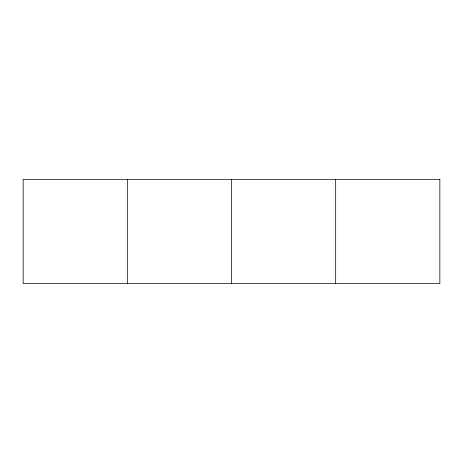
<?xml version="1.0" encoding="UTF-8"?>
<svg xmlns="http://www.w3.org/2000/svg" width="463" height="463" viewBox="0 0 463 463"><rect width="100%" height="100%" fill="white"/><g stroke="black" fill="none" stroke-linecap="round" stroke-linejoin="round"><path stroke-width="0.69" d="M335.675 179.412L335.675 283.587M231.5 179.412L231.5 283.587M127.325 179.412L127.325 283.587M439.85 179.412L23.15 179.412L23.15 283.587L439.85 283.587L439.85 179.412"/></g></svg>
